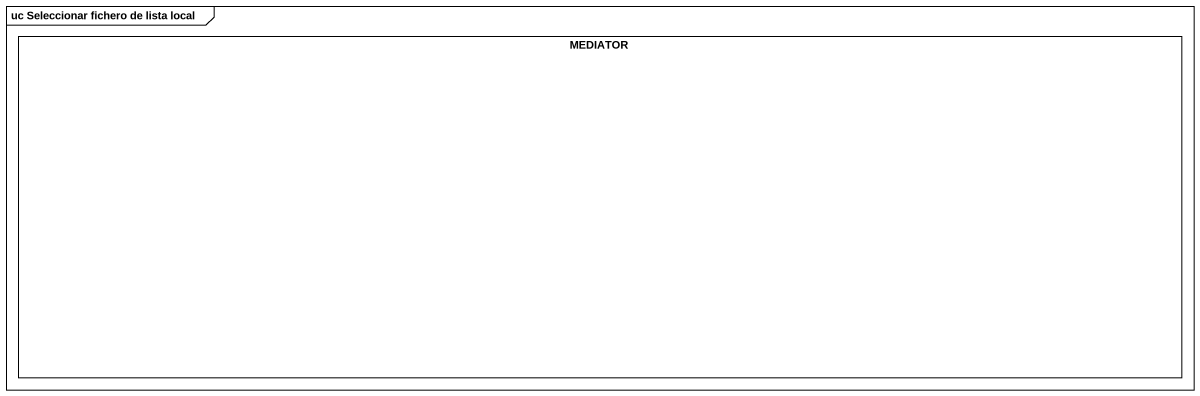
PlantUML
@startuml
mainframe uc Seleccionar fichero de lista local
rectangle MEDIATOR
@enduml
